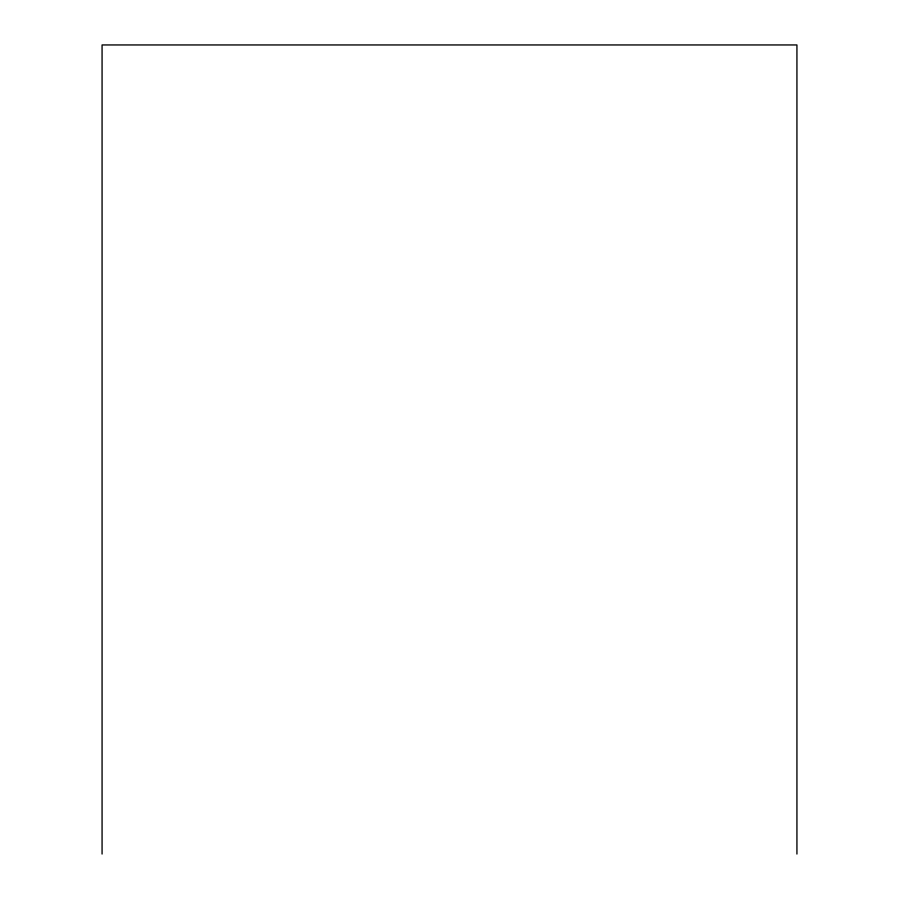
<?xml version="1.0" encoding="UTF-8"?>
<svg xmlns="http://www.w3.org/2000/svg" width="899" height="899" viewBox="0 0 899 899"><rect width="100%" height="100%" fill="white"/><g stroke="black" fill="none" stroke-linecap="round" stroke-linejoin="round"><path stroke-width="1.35" d="M796.93 854.05L796.93 44.95L102.07 44.95L102.07 854.05"/></g></svg>
